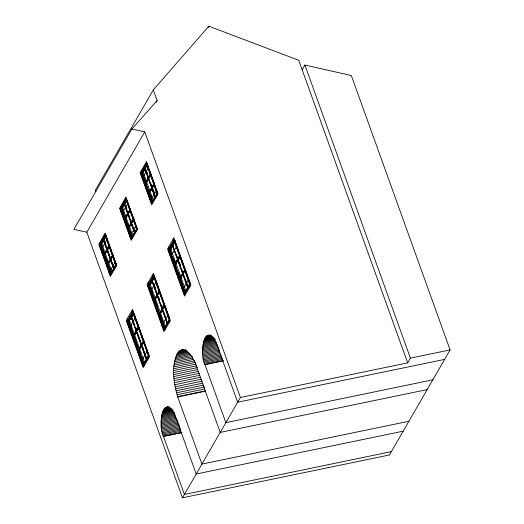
<?xml version="1.0" encoding="UTF-8"?>
<svg xmlns="http://www.w3.org/2000/svg" width="524" height="524" viewBox="0 0 524 524"><rect width="100%" height="100%" fill="white"/><g stroke="black" fill="none" stroke-linecap="round" stroke-linejoin="round"><path stroke-width="0.79" d="M408.884 421.27L201.923 464.094L177.754 396.963C173.772 383.221 171.027 367.455 177.112 353.936C184.265 342.388 193.952 358.527 196.061 365.32L220.218 432.424L427.178 389.601M391.349 451.623L184.389 494.453L163.508 436.446C157.613 426.981 162.781 390.354 175.311 416.01L196.192 474.01L403.159 431.186M432.824 379.821L225.864 422.645L204.982 364.645C199.094 355.174 204.255 318.546 216.785 344.202L237.667 402.209L444.634 359.385M144.591 363.021L148.488 356.065L133.116 313.365M148.436 356.438L148.43 356.078M169.252 320.406L169.245 320.046L166.567 324.683M189.747 284.846L184.913 270.908L180.059 279.043L185.201 270.142M133.345 312.291L127.797 321.887L128.649 321.985L143.831 364.521M164.556 328.463L165.473 326.662L150.1 283.962M185.064 292.949L169.697 250.262L174.944 241.178M86.833 232.198L73.897 229.401L131.838 129.081L144.775 131.884L86.833 232.198L182.457 497.8L240.398 397.487L407.679 362.87L298.732 60.267L208.886 26.2L153.309 89.886L95.368 190.199L95.912 191.719M155.91 102.638L157.135 100.516L153.309 89.886M208.074 27.615L208.886 26.2M99.337 244.721L105.239 234.542L116.184 264.954L110.282 275.126L99.364 244.715M120.147 208.69L126.048 198.511L136.993 228.916L131.098 239.095L120.173 208.683M99.606 244.931L105.632 235.047L99.606 244.931L110.269 274.543L110.63 274.471L99.966 244.859M120.422 208.899L126.448 199.015L120.422 208.899L131.085 238.512L131.439 238.44L120.775 208.827M140.936 173.385L146.602 163.573L157.259 193.192L151.593 202.998L140.936 173.385L146.956 163.501M131.969 237.988L131.419 238.106L120.92 208.952L126.467 199.349M152.484 202.474L151.927 202.592L141.434 173.437L146.982 163.835M106.208 235.269L100.68 244.885L105.599 236.946L100.922 244.97L111.304 273.652L100.975 244.957M126.736 199.768L121.489 208.853L132.238 238.544M147.251 164.261L142.004 173.339L152.753 203.037M113.852 269.303L103.379 240.215L103.68 239.946L114.081 268.838L115.195 266.919M134.661 233.272L124.188 204.183L124.496 203.915L134.897 232.807M145.004 168.401L155.176 197.758L144.703 168.669L145.004 168.401L155.405 197.299M120.92 208.952L121.732 208.938L126.415 200.915L121.732 208.938L132.061 237.634M147.67 164.032L142.246 173.424L152.628 202.107M103.981 240.306L104.06 239.94M124.745 204.137L125.033 203.875L124.791 204.268M102.462 242.933L103.601 240.961M143.458 172.036L144.545 170.071M100.235 248.258L101.564 247.38L101.368 247.728M106.575 237.287L106.261 237.863L106.621 237.791L105.881 235.734M121.051 212.227L122.38 211.349M127.384 201.255L127.077 201.832L127.43 201.76L128.249 204.019M141.565 176.712L142.888 175.835L142.692 176.182M147.899 165.741L147.585 166.318L147.945 166.246L147.205 164.189M106.621 237.791L105.652 235.381L100.11 244.983L100.66 244.865L111.153 274.019M106.693 239.985L101.964 248.179L102.318 248.107M122.773 212.148L127.509 203.954M143.288 176.634L148.023 168.44M146.327 171.61L145.692 169.239M109.234 245.455L104.093 254.363L108.94 246.228M130.05 209.423L124.902 218.331L129.756 210.189M150.558 173.909L145.417 182.817L147.919 178.749M148.285 178.108L150.264 174.682M109.418 245.959L104.269 254.867L109.123 246.725M130.227 209.928L125.085 218.829L129.932 210.694M150.742 174.413L145.593 183.321L148.096 179.254M148.469 178.612L150.447 175.18M104.793 254.192L104.852 254.664M105.599 253.367L106.739 251.396M107.63 249.856L108.769 247.885M127.175 216.019L127.935 214.709M129.205 212.508L130.345 210.537M146.93 181.821L147.689 180.511M148.823 178.54L148.777 177.806M127.319 216.006L128.085 214.683M128.465 214.015L128.419 213.288M148.98 178.507L148.934 177.774M113.092 254.422L107.558 263.998L112.411 255.863M133.515 219.058L128.373 227.966L134.02 218.449M154.416 182.883L148.888 192.452L153.735 184.317L146.779 164.995M112.883 255.594L107.741 264.502L112.595 256.367M133.699 219.563L128.55 228.471L133.404 220.335M154.213 184.048L149.065 192.956L153.918 184.821L157.2 194.109M109.83 261.692L110.97 259.721M111.861 258.175L113.001 256.203M150.774 190.802L151.534 189.492M152.805 187.291L153.945 185.319M109.975 261.679L110.741 260.349M150.919 190.795L151.685 189.472M152.962 187.251L153.728 185.922M108.92 272.388L110.25 271.511L110.053 271.851M115.26 261.417L114.946 261.993L115.306 261.915L116.046 263.972M129.736 236.357L131.066 235.472L130.869 235.82M136.07 225.379L135.762 225.955L136.116 225.883L137.105 228.628L131.085 238.512M150.25 200.843L151.574 199.965L151.377 200.306M156.584 189.871L156.27 190.448M130.594 235.066L131.026 234.582M114.841 262.603L110.106 270.797L110.466 270.725M110.603 274.137L116.151 264.535L115.306 261.915M135.65 226.571L130.915 234.765L131.275 234.693M156.165 191.057L151.429 199.251L151.79 199.179L149.347 192.393M113.282 266.146L111.101 259.491M134.098 230.115L134.995 232.021M110.269 274.543L115.935 264.731L105.272 235.119M131.419 238.106L136.96 228.503L126.697 199.978M151.927 202.592L157.475 192.989L156.571 190.474M133.627 234.922L134.393 233.599M135.264 232.171L136.692 229.623M154.907 198.085L156.054 196.094M153.342 200.993L152.314 201.753M163.822 329.917L147.735 285.298L153.63 275.126L169.697 319.745L163.796 329.917L169.697 319.745M127.26 321.729L132.926 311.918L148.567 355.37L142.901 365.182L127.26 321.729L133.279 311.846M166.331 325.168L163.711 329.151L148.069 285.698L153.735 275.886L169.383 319.339M174.61 240.3L168.938 250.112L184.586 293.564L184.225 293.637L168.584 250.184L174.25 240.378L174.61 240.3L175.815 243.653M148.069 285.698L154.095 275.814L155.3 279.168M164.012 328.633L148.613 285.855L154.154 276.259L167.949 314.577M185.155 292.975L184.52 293.119L169.121 250.348L174.669 240.745M129.67 319.332L130.437 318.009M131.197 316.679L131.963 315.356M170.005 249.496L170.608 248.448L185.981 291.148M154.429 276.692L149.183 285.776L165.086 329.779M167.451 323.236L152.189 280.838L151.881 281.1L167.254 323.793L167.32 323.459M187.965 287.722L172.697 245.324L172.396 245.586L187.939 288.239M133.332 313.961L128.649 321.985L133.332 313.961L133.037 313.66M148.613 285.855L149.517 285.94L154.141 277.93L149.458 285.953L164.674 328.044M175.396 241.047L169.972 250.439L175.448 241.033M132.218 316.516L132.978 315.121M152.517 281.283L152.733 280.825M128.347 326.341L129.677 325.463L129.48 325.804M134.688 315.369L134.373 315.946L134.733 315.874L147.414 351.375L134.733 315.874M149.163 290.309L150.486 289.431L150.29 289.772M155.497 279.338L155.183 279.914L155.543 279.842L159.145 289.844M169.671 254.795L171.001 253.917L170.804 254.264M175.697 244.4L176.012 243.824M130.201 326.616L134.937 318.422M151.01 290.584L155.746 282.39M171.525 255.07L176.261 246.876M138.519 326.806L133.378 335.714L138.231 327.572M159.335 290.774L154.364 299.643M179.85 255.26L174.702 264.168L177.204 260.101M154.416 299.551L159.041 291.541M177.571 259.459L179.555 256.026M138.788 327.539L133.646 336.447L138.493 328.312M159.597 291.508L154.456 300.416L159.309 292.281M180.112 256L174.97 264.902L177.472 260.834M177.839 260.199L179.817 256.767M135.356 334.292L136.495 332.321M137.766 330.127L138.519 328.81M155.785 298.922L155.006 300.278L155.923 298.916M157.685 295.634L159.427 299.872M158.955 293.433L159.715 292.117M176.3 263.408L177.439 261.437M178.199 260.12L179.47 257.919M135.493 334.286L136.646 332.295M178.35 260.087L179.634 257.873M144.002 340.279L138.467 349.855L143.321 341.714M164.425 304.916L159.283 313.817L164.13 305.682M184.939 269.401L179.791 278.31L184.644 270.168L174.44 241.819M183.02 273.528L181.278 268.085M143.877 341.681L138.736 350.589L143.589 342.454M164.693 305.649L159.545 314.557L164.398 306.422M141.965 345.807L145.489 355.01M161.254 312.402L162.014 311.092M163.285 308.891L164.425 306.92M180.341 278.165L180.603 278.906L181.389 277.55M182.529 275.578L183.42 274.032M161.399 312.396L162.165 311.073M181.527 277.55L180.603 278.906M302.158 69.79L304.903 65.041L351.329 75.554L450.103 349.914L389.417 454.976L182.457 497.8M141.094 361.743L142.423 360.866L142.227 361.206M142.148 359.805L146.884 351.611M147.427 350.772L147.12 351.349L147.473 351.27M161.903 325.712L163.233 324.834L163.036 325.175M167.693 315.572L162.957 323.773L163.318 323.694L162.506 321.435M168.243 314.741L167.929 315.317L168.289 315.238L169.494 318.599M182.418 290.198L183.747 289.32L183.551 289.661M188.208 280.065L183.472 288.259L183.832 288.187M188.758 279.227L188.444 279.803L188.804 279.731L190.068 283.523L184.225 293.637M168.289 315.238L169.553 319.031L163.711 329.151M186.682 283.694L183.944 275.486M185.928 291.161L189.374 285.194M148.488 356.065L143.262 365.11L127.614 321.657M166.58 324.742L169.298 320.033M148.882 355.776L142.987 365.955L148.882 355.776L132.795 311.158L126.919 321.33L143.006 365.949M184.31 294.409L190.205 284.231L174.119 239.619L168.243 249.791L184.33 294.403L190.205 284.231M407.679 362.87L410.416 358.121L450.103 349.914M131.838 129.081L157.135 100.516M146.871 164.863L145.882 164.824L145.397 163.553M142.646 172.18L141.657 172.141L141.172 170.863M141.434 173.437L142.299 173.411L146.93 165.401L146.399 164.457M142.666 176.3L143.019 176.228M157.259 193.192L157.619 193.114L151.613 203.581L140.661 173.175L146.563 162.997L157.488 193.408M126.356 200.378L125.367 200.338L124.882 199.061M157.364 194.018L156.538 194.437L156.977 195.721M124.496 203.915L134.799 233.042M122.131 207.694L121.142 207.648L120.658 206.377M151.593 202.998L151.953 202.926L141.29 173.313M105.547 236.409L104.551 236.37L104.073 235.099M103.68 239.946L113.983 269.074M131.806 237.267L132.074 236.959M101.322 243.726L100.326 243.686L99.848 242.409M102.409 247.721L103.077 250.217M174.558 241.774L173.529 241.623L172.828 239.756M172.697 245.324L187.9 288.049M170.333 249.09L169.304 248.939L168.604 247.066M168.584 250.184L168.938 250.112M169.121 250.348L169.671 250.23L185.601 294.272M115.247 262.02L115.797 261.908M115.935 265.642L115.215 265.982L115.653 267.266M110.99 273.299L111.265 272.991M154.049 277.288L153.015 277.137L152.32 275.264M152.189 280.838L167.385 323.563M149.825 284.598L148.79 284.453L148.096 282.58M189.406 284.663L189.957 284.552M185.182 291.979L185.732 291.861M184.946 292.392L189.531 285.004L189.171 285.076L189.826 286.956M131.242 317.099L146.438 359.824M129.644 319.922L129.284 319.994L144.604 362.706M129.009 320.636L127.98 320.485L127.28 318.612M169.448 320.059L168.662 320.59L169.311 322.47M164.674 327.493L165.224 327.376M164.431 327.9L164.791 327.827M207.596 335.484L209.187 335.157M207.111 335.72L210.307 335.059M206.646 336.035L210.641 335.209M206.201 336.428L210.995 335.432M205.775 336.893L211.369 335.733M205.369 337.423L211.762 336.107M204.982 338.032L212.174 336.546M204.629 338.707L212.62 337.056M204.294 339.447L213.884 337.463M203.987 340.253L214.375 338.104M203.712 341.117L214.899 338.799M203.463 342.034L215.449 339.552M203.247 343.004L215.233 340.528M203.063 344.026L215.849 341.379M148.633 356.091L147.847 356.621L148.502 358.501M202.912 345.093L216.497 342.283M181.206 350.124L182.804 349.79M180.446 350.451L183.642 349.79M179.712 350.903L185.306 349.744M202.788 346.194L216.373 343.384M179.012 351.48L185.404 350.156M178.337 352.18L186.328 350.523M202.703 347.333L217.087 344.36M177.708 352.999L187.297 351.014M202.65 348.506L217.833 345.368M177.112 353.936L187.5 351.787M176.562 354.984L188.548 352.508M202.631 349.711L217.814 346.567M176.051 356.143L189.636 353.333M202.644 350.929L218.626 347.622M144.408 363.407L143.622 363.938M143.805 364.088L128.701 321.972M175.586 357.407L190.762 354.27M202.696 352.167L218.678 348.86M143.196 364.665L143.746 364.553L128.347 321.775L133.234 313.319L132.205 313.169L131.504 311.295M175.167 358.77L191.142 355.469M202.775 353.418L219.556 349.947M174.793 360.23L192.374 356.589M202.893 354.676L219.674 351.204M174.472 361.776L192.852 357.971M203.037 355.94L219.818 352.469M203.22 357.198L220.001 353.726M174.204 363.401L193.382 359.431M203.43 358.449L221.01 354.807M173.988 365.104L194.764 360.807M203.672 359.687L221.252 356.051M173.824 366.879L195.393 362.411M203.941 360.905L221.521 357.27M204.242 362.104L222.621 358.305M173.713 368.713L196.087 364.082M204.57 363.276L222.15 359.641M173.654 370.599L196.828 365.804M204.923 364.422L223.303 360.617M204.982 364.645L223.362 360.839M173.654 372.538L197.627 367.579M173.706 374.516L197.679 369.558M173.811 376.52L198.583 371.398M173.975 378.557L199.539 373.265M174.184 380.601L199.755 375.315M174.453 382.658L200.823 377.201M174.767 384.714L201.137 379.258M175.134 386.764L202.303 381.144M175.547 388.795L202.716 383.175M176.012 390.799L203.181 385.179M176.523 392.777L204.484 386.987M177.073 394.71L204.236 389.09M177.662 396.596L205.631 390.812M177.754 396.963L205.722 391.173M166.115 407.292L167.713 406.958M165.636 407.528L168.833 406.866M165.171 407.842L169.167 407.017M164.726 408.229L168.721 407.403M164.3 408.694L169.894 407.534M163.894 409.231L170.287 407.908M163.508 409.84L170.7 408.347M163.154 410.515L171.938 408.694M162.82 411.255L172.409 409.27M162.512 412.061L172.101 410.076M162.237 412.919L173.424 410.606M161.988 413.842L173.175 411.523M161.772 414.811L174.558 412.165M161.589 415.833L174.374 413.187M161.438 416.894L175.023 414.084M161.313 418.001L174.898 415.191M161.228 419.141L175.612 416.167M161.176 420.314L175.56 417.34M161.156 421.512L176.339 418.368M161.169 422.73L177.151 419.429M161.222 423.975L177.197 420.667M161.3 425.226L178.081 421.748M161.418 426.484L178.193 423.012M161.562 427.741L179.143 424.106M161.746 428.999L179.319 425.364M161.955 430.25L179.536 426.615M162.198 431.488L179.778 427.853M162.466 432.713L180.846 428.907M162.768 433.911L180.348 430.276M163.095 435.084L180.675 431.449M163.449 436.223L181.828 432.418M163.508 436.446L181.887 432.641M130.686 326.111L131.347 328.253M304.903 65.041L410.416 358.121M144.775 131.884L240.398 397.487M149.301 170.018L154.731 185.096M156.63 190.369L157.37 192.432M176.057 244.328L178.546 251.251M179.66 254.33L183.262 264.338M184.369 267.417L187.972 277.419M189.04 280.399L190.009 283.084M147.205 164.464L148.43 167.857M149.242 170.123L155.484 187.461M174.931 241.479L175.73 243.693M175.999 244.433L188.463 279.063M174.25 240.378L189.891 283.825M146.327 170.536L147.63 174.151M153.106 189.361L154.41 192.983M179.287 262.092L180.629 265.819M186.059 280.91L187.441 284.742M146.72 172.095L148.521 177.092M150.873 183.636L152.248 187.441M152.942 189.374L154.226 192.943M176.496 254.802L177.282 256.976M179.136 262.124L180.472 265.851M187.068 284.165L187.821 286.255M152.111 187.671L152.294 188.175M170.916 248.461L171.132 249.057M142.954 171.623L153.427 200.725M145.665 181.54L146.563 183.885M150.362 194.574L151.253 196.913M173.876 259.891L174.767 262.236M178.566 272.925L179.463 275.27M150.421 194.895L151.194 197.044M173.981 260.336L174.761 262.517M178.501 272.893L180.105 277.36M181.166 280.294L181.684 281.748M183.256 286.097L183.773 287.552M142.639 173.772L143.399 175.874M143.642 176.562L146.058 183.269M170.307 250.623L171.106 252.83M172.887 257.788L175.926 266.218M179.758 276.868L182.745 285.167M142.05 173.189L152.176 201.321M169.704 250.013L185.293 293.309M148.423 192.033L149.242 194.293M172.016 257.631L172.828 259.891M126.69 199.703L127.188 201.072M128.793 205.526L130.692 210.805M131.504 213.065L135.578 224.377M159.702 291.383L168.014 314.472M126.088 199.087L136.751 228.7M126.271 200.509L136.744 229.61M153.925 277.334L169.514 320.629M136.305 229.643L136.463 231.235M125.812 206.043L126.592 208.218M130.515 219.117L131.891 222.923M154.115 284.663L155.497 288.501M158.779 297.606L159.578 299.839M161.458 305.053L162.263 307.287M126.205 207.602L126.978 209.751M128.262 213.32L129.814 217.63M130.365 219.15L131.734 222.955M132.172 224.174L133.974 229.171M153.656 283.844L157.554 294.671M161.3 305.086L162.106 307.319M163.429 311.001L165.257 316.077M122.747 207.15L122.891 207.556M122.439 207.137L132.913 236.239M123.225 211.689L124.05 213.988M152.327 292.379L151.377 290.047L152.163 292.222M156.126 303.075L157.017 305.413M160.816 316.11L161.713 318.448M123.173 211.703L123.946 213.844M156.113 303.193L156.918 305.427M160.914 316.535L161.7 318.71M124.719 216.484L127.201 223.381M129.408 229.512L131.341 234.883M153.001 295.032L154.357 298.804M155.137 300.966L157.076 306.35M159.787 313.889L162.316 320.904M164.097 325.863L164.877 328.031M121.535 208.703L131.91 237.523M149.196 285.528L164.523 328.103M123.297 214.729L124.653 218.495M154.2 300.566L155.032 302.872M161.006 319.542L162.368 323.315M148.43 285.626L164.071 329.079M106.889 238.544L111.232 250.61M112.595 254.376L115.038 261.162M134.006 313.856L134.491 315.199M106.831 238.649L114.972 261.266M133.607 313.024L134.406 315.238M147.683 352.115L148.475 354.329M105.455 236.54L116.079 266.048M135.788 327.598L136.62 329.904M142.528 346.312L143.353 348.617M104.368 240.785L105.134 242.92M105.396 243.64L107.191 248.638M107.905 250.616L110.918 258.987M132.087 317.786L133.345 321.271M133.607 321.991L134.91 325.62M135.696 327.801L136.476 329.976M137.275 332.183L141.827 344.844M145.744 355.704L146.491 357.794M146.635 359.268L131.203 316.902L146.569 359.595M101.63 243.169L112.103 272.27M106.824 259.983L107.721 262.327M104.676 254.16L104.82 254.723M106.772 259.989L107.597 262.275M109.352 267.155L109.863 268.583M135.028 338.484L136.102 341.458M139.843 351.84L140.622 354.014M105.841 257.88L108.324 264.784M108.56 265.445L109.378 267.712M128.996 322.208L129.775 324.376M130.555 326.544L131.917 330.31M132.113 330.867L133.496 334.698M136.803 343.888L139.246 350.68M141.5 356.936L142.332 359.235M100.719 244.734L111.429 274.576M128.38 321.559L144.27 365.811M104.931 257.546L105.743 259.806M107.643 265.085L107.066 263.559L107.584 265.19M130.62 328.902L132.002 332.753L130.849 329.681M135.33 341.982L136.718 345.833M140.039 355.069L141.428 358.914M105.127 233.265L98.787 244.236L110.368 276.41L116.708 265.432L105.127 233.265M125.937 197.234L119.603 208.205L131.183 240.372L137.517 229.401L125.937 197.234M146.451 161.72L140.111 172.697L151.698 204.864L158.032 193.893L146.451 161.72M132.559 309.468L126.225 320.439L143.216 367.645L149.556 356.674L132.559 309.468M153.375 273.436L147.034 284.408L164.032 331.613L170.366 320.636L153.375 273.436M173.889 237.922L167.549 248.9L184.54 296.099L190.88 285.128L173.889 237.922M128.74 227.023L127.915 224.717L128.681 227.003"/></g></svg>
